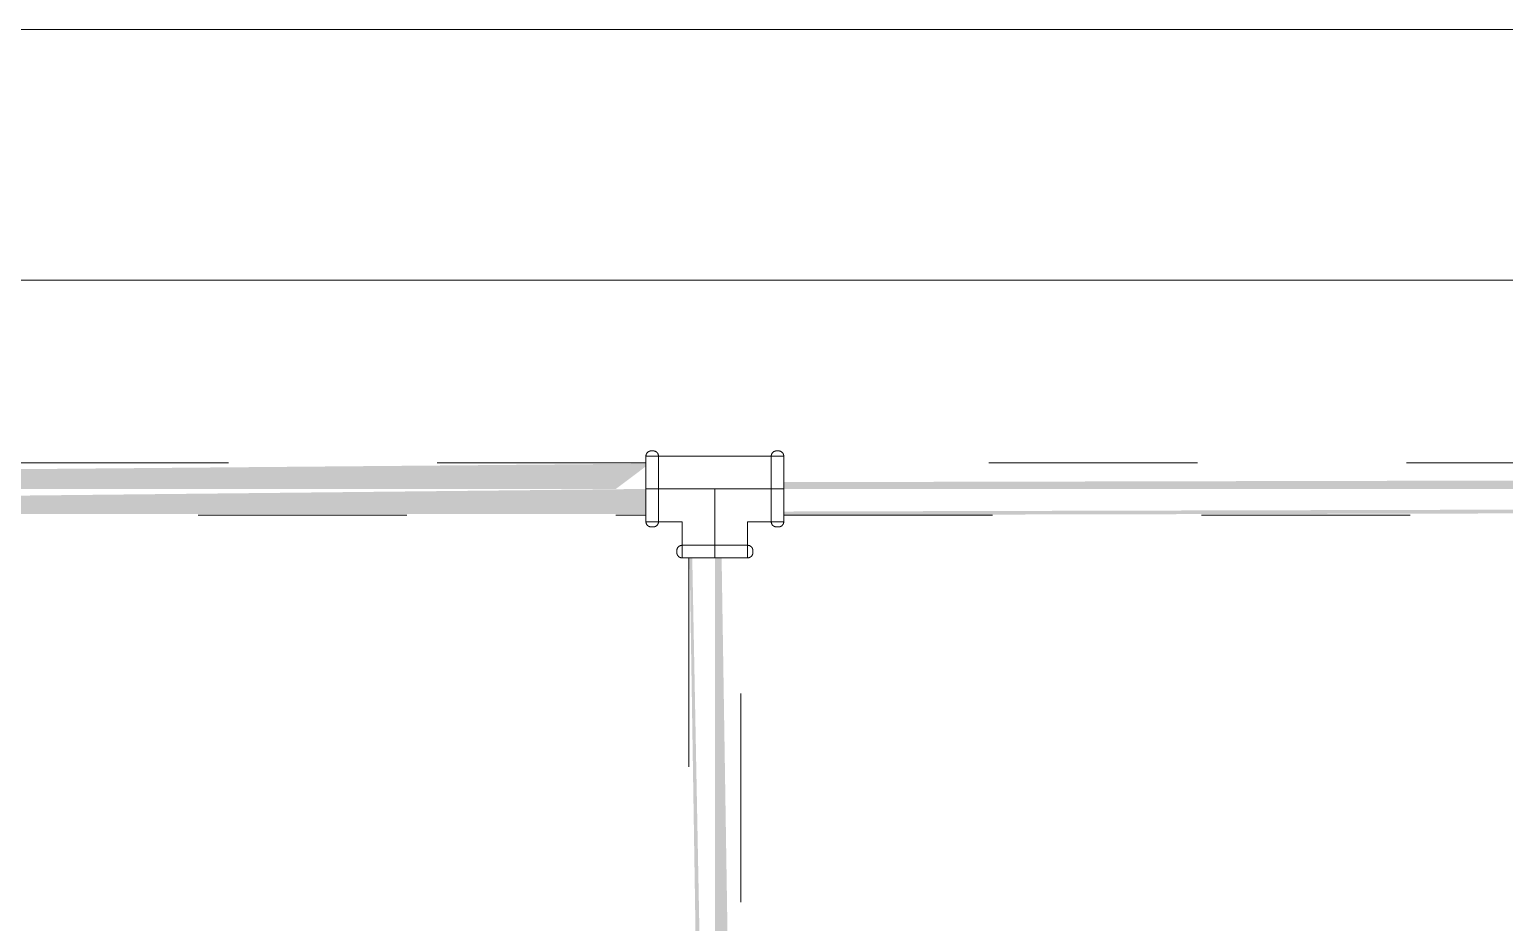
# Model space of a CAD drawing. Header units: metres. Extents: x 147 to 427, y -16 to 162.
# Drawn here: x 305.373 to 306.08, y 103.657 to 104.084 of the extents above; entities that cross this region are included whole.
import ezdxf

# ---------------------------------------------------------------- set-up
doc = ezdxf.new("R2010")
doc.units = ezdxf.units.M
doc.linetypes.add('Aligning Line', pattern=[0.012, 0.006, -0.006])
doc.linetypes.add('IMPORT-Dashed _3_', pattern=[0.75, 0.5, -0.25])
doc.layers.add('1053_ARQ_BASE_MATADOURO_dwg', color=7, linetype='Continuous', lineweight=5, true_color=0x767676)
for name, color, linetype, lineweight in [('A-PROJEÇÃO', 7, 'IMPORT-Dashed _3_', 15), ('A-VISTA03', 7, 'Continuous', 9), ('P-PIPE', 7, 'Continuous', 5), ('P-PIPE-CNTR', 7, 'Continuous', 5)]:
    doc.layers.add(name, color=color, linetype=linetype, lineweight=lineweight)

# ---------------------------------------------------------------- blocks, each defined once
blk = doc.blocks.new('1053_ARQ_BASE_MATADOURO_dwg_arq geral tgov-4039641-TÉRREO 1_20 - Dependente 1')
at = {"layer": 'A-PROJEÇÃO', "color": 253, "true_color": 0xaaaaaa, "flags": 128}
blk.add_lwpolyline([(12.19959, 15.27815), (-3.05039, 15.27815), (-3.05039, 20.77815), (12.19959, 20.77815)], close=True, dxfattribs=at)
at = {"layer": 'A-VISTA03', "color": 253, "true_color": 0xaaaaaa, "flags": 128}
blk.add_lwpolyline([(11.69961, 20.27815), (11.69961, 20.89815), (-3.05039, 20.89815), (-3.05039, 20.77815), (11.57961, 20.77815), (11.57961, 20.27815)], dxfattribs=at)
blk = doc.blocks.new('1053_ARQ_BASE_MATADOURO_dwg-3625622-TÉRREO 1_20 - Dependente 1')
blk.add_blockref('1053_ARQ_BASE_MATADOURO_dwg_arq geral tgov-4039641-TÉRREO 1_20 - Dependente 1', (130.20979, 83.18603))

msp = doc.modelspace()

# ---------------------------------------------------------------- hatches: boundary and pattern name
at = {"layer": 'P-PIPE', "true_color": 0xc0c0c0}
for points in [[(305.65396, 103.86418), (305.66836, 103.87501), (305.66836, 103.87626), (304.65386, 103.86742), (304.65386, 103.86418), (305.57636, 103.86418)], [(308.13178, 103.86418), (309.93256, 103.87501), (309.93256, 103.87668), (305.73436, 103.86742), (305.73436, 103.86418), (308.11816, 103.86418)], [(305.66836, 103.85211), (305.66836, 103.86418), (304.65386, 103.85336), (304.65386, 103.85211), (305.65396, 103.85211)], [(305.73436, 103.85168), (309.93256, 103.86095), (309.93256, 103.86418), (305.73436, 103.85336), (305.73436, 103.85211)], [(305.70136, 103.26628), (305.69054, 103.83118), (305.68929, 103.83118), (305.69813, 103.26628)], [(305.7046, 103.26628), (305.71344, 103.26628), (305.7046, 103.83118), (305.70136, 103.83118), (305.70136, 103.26628)]]:
    msp.add_hatch(color=9, dxfattribs=at).paths.add_polyline_path(points)

# ---------------------------------------------------------------- linework, layer by layer
at = {"layer": 'P-PIPE'}
for p, q in [((305.73436, 103.87988), (305.66836, 103.87988)), ((305.66836, 103.87988), (305.66836, 103.84848)), ((305.66836, 103.87988), (305.66836, 103.87529)), ((305.66836, 103.87988), (305.66836, 103.87529)), ((305.66836, 103.87988), (305.66836, 103.84848)), ((305.67186, 103.88238), (305.67086, 103.88238)), ((305.67436, 103.87988), (305.67436, 103.84848)), ((305.67436, 103.87988), (305.67436, 103.84848)), ((305.72836, 103.84848), (305.72836, 103.87988)), ((305.72836, 103.84848), (305.72836, 103.87988)), ((305.73186, 103.88238), (305.73086, 103.88238)), ((305.73436, 103.87778), (305.73436, 103.87988)), ((305.73436, 103.84848), (305.73436, 103.87988)), ((305.73436, 103.87529), (305.73436, 103.87988)), ((305.73436, 103.84848), (305.73436, 103.87988)), ((305.66836, 103.85308), (305.66836, 103.84848)), ((305.66836, 103.85308), (305.66836, 103.84848)), ((305.73436, 103.84848), (305.73436, 103.85308)), ((305.73436, 103.84848), (305.73436, 103.85059)), ((305.66836, 103.84848), (305.68566, 103.84848)), ((305.67086, 103.84598), (305.67186, 103.84598)), ((305.68566, 103.84848), (305.68566, 103.83118)), ((305.71706, 103.84848), (305.73436, 103.84848)), ((305.71706, 103.83118), (305.71706, 103.84848)), ((305.73086, 103.84598), (305.73186, 103.84598)), ((305.68566, 103.83718), (305.71706, 103.83718)), ((305.68566, 103.83718), (305.71706, 103.83718)), ((305.68316, 103.83468), (305.68316, 103.83368)), ((305.68566, 103.83118), (305.69026, 103.83118)), ((305.68566, 103.83118), (305.71706, 103.83118)), ((305.69026, 103.83118), (305.68566, 103.83118)), ((305.71706, 103.83118), (305.68566, 103.83118)), ((305.71246, 103.83118), (305.71706, 103.83118)), ((305.71706, 103.83118), (305.71246, 103.83118)), ((305.71956, 103.83368), (305.71956, 103.83468))]:
    msp.add_line(p, q, dxfattribs=at)
at = {"layer": 'P-PIPE', "linetype": 'Aligning Line', "lineweight": 15}
for p, q in [((305.66836, 103.87668), (304.65386, 103.87668)), ((305.66836, 103.87626), (305.66836, 103.87668)), ((305.66836, 103.85168), (305.66836, 103.87668)), ((309.93256, 103.87668), (305.73436, 103.87668)), ((305.73436, 103.87668), (305.73436, 103.85168)), ((304.65386, 103.85168), (305.66836, 103.85168)), ((305.66836, 103.85168), (305.66836, 103.85211)), ((305.73436, 103.85168), (309.93256, 103.85168)), ((305.68886, 103.83118), (305.68886, 103.26628)), ((305.71386, 103.26628), (305.71386, 103.83118))]:
    msp.add_line(p, q, dxfattribs=at)
at = {"layer": 'P-PIPE', "flags": 128}
for points in [[(305.66836, 103.87988), (305.66836, 103.87998), (305.66837, 103.88008), (305.66838, 103.88018), (305.66839, 103.88028), (305.66841, 103.88038), (305.66843, 103.88048), (305.66846, 103.88058), (305.66849, 103.88067), (305.66852, 103.88077), (305.66856, 103.88086), (305.6686, 103.88095), (305.66865, 103.88104), (305.66869, 103.88113), (305.66874, 103.88121), (305.6688, 103.8813), (305.66886, 103.88138), (305.66892, 103.88146), (305.66898, 103.88153), (305.66905, 103.88161), (305.66912, 103.88168), (305.66919, 103.88175), (305.66927, 103.88181), (305.66935, 103.88187), (305.66943, 103.88193), (305.66951, 103.88199), (305.6696, 103.88204), (305.66968, 103.88209), (305.66977, 103.88213), (305.66986, 103.88218), (305.66996, 103.88221), (305.67005, 103.88225), (305.67015, 103.88228), (305.67024, 103.88231), (305.67034, 103.88233), (305.67044, 103.88235), (305.67054, 103.88236), (305.67064, 103.88237), (305.67074, 103.88238), (305.67084, 103.88238), (305.67086, 103.88238)], [(305.66836, 103.87618), (305.66836, 103.87657), (305.66836, 103.87695), (305.66836, 103.8773), (305.66836, 103.87764), (305.66836, 103.87795), (305.66836, 103.87824), (305.66836, 103.87851), (305.66836, 103.87876), (305.66836, 103.87898), (305.66836, 103.87918), (305.66836, 103.87935), (305.66836, 103.8795), (305.66836, 103.87963), (305.66836, 103.87973), (305.66836, 103.8798), (305.66836, 103.87985), (305.66836, 103.87988)], [(305.66836, 103.87987), (305.66836, 103.87983), (305.66836, 103.87977), (305.66836, 103.87968), (305.66836, 103.87957), (305.66836, 103.87943), (305.66836, 103.87927), (305.66836, 103.87909), (305.66836, 103.87888), (305.66836, 103.87865), (305.66836, 103.87839), (305.66836, 103.87811), (305.66836, 103.87781), (305.66836, 103.87749), (305.66836, 103.87714), (305.66836, 103.87678), (305.66836, 103.87639), (305.66836, 103.87599), (305.66836, 103.87556), (305.66836, 103.87512), (305.66836, 103.87466), (305.66836, 103.87419), (305.66836, 103.8737), (305.66836, 103.87319), (305.66836, 103.87267), (305.66836, 103.87213), (305.66836, 103.87158), (305.66836, 103.87102), (305.66836, 103.87045), (305.66836, 103.86987), (305.66836, 103.86928), (305.66836, 103.86869), (305.66836, 103.86808), (305.66836, 103.86747), (305.66836, 103.86685), (305.66836, 103.86623), (305.66836, 103.86561), (305.66836, 103.86498), (305.66836, 103.86435), (305.66836, 103.86373), (305.66836, 103.8631), (305.66836, 103.86247), (305.66836, 103.86185), (305.66836, 103.86123), (305.66836, 103.86062), (305.66836, 103.86001), (305.66836, 103.85941), (305.66836, 103.85881), (305.66836, 103.85823), (305.66836, 103.85765), (305.66836, 103.85709), (305.66836, 103.85653), (305.66836, 103.85599), (305.66836, 103.85546), (305.66836, 103.85494), (305.66836, 103.85444), (305.66836, 103.85396), (305.66836, 103.85349), (305.66836, 103.85304), (305.66836, 103.85261), (305.66836, 103.85219), (305.66836, 103.8518), (305.66836, 103.85142), (305.66836, 103.85107), (305.66836, 103.85073), (305.66836, 103.85042), (305.66836, 103.85013), (305.66836, 103.84986), (305.66836, 103.84961), (305.66836, 103.84939), (305.66836, 103.84919), (305.66836, 103.84902), (305.66836, 103.84887), (305.66836, 103.84874), (305.66836, 103.84864), (305.66836, 103.84857), (305.66836, 103.84851), (305.66836, 103.84849)], [(305.67186, 103.88238), (305.67196, 103.88238), (305.67206, 103.88238), (305.67216, 103.88237), (305.67226, 103.88235), (305.67236, 103.88233), (305.67246, 103.88231), (305.67255, 103.88229), (305.67265, 103.88226), (305.67274, 103.88222), (305.67284, 103.88219), (305.67293, 103.88215), (305.67302, 103.8821), (305.6731, 103.88205), (305.67319, 103.882), (305.67327, 103.88195), (305.67336, 103.88189), (305.67343, 103.88183), (305.67351, 103.88176), (305.67359, 103.8817), (305.67366, 103.88163), (305.67372, 103.88155), (305.67379, 103.88148), (305.67385, 103.8814), (305.67391, 103.88132), (305.67397, 103.88124), (305.67402, 103.88115), (305.67407, 103.88106), (305.67411, 103.88097), (305.67415, 103.88088), (305.67419, 103.88079), (305.67423, 103.8807), (305.67426, 103.8806), (305.67428, 103.8805), (305.67431, 103.88041), (305.67433, 103.88031), (305.67434, 103.88021), (305.67435, 103.88011), (305.67436, 103.88001), (305.67436, 103.87991), (305.67436, 103.87988)], [(305.67436, 103.8485), (305.67436, 103.84853), (305.67436, 103.8486), (305.67436, 103.84868), (305.67436, 103.8488), (305.67436, 103.84893), (305.67436, 103.8491), (305.67436, 103.84928), (305.67436, 103.84949), (305.67436, 103.84972), (305.67436, 103.84998), (305.67436, 103.85026), (305.67436, 103.85056), (305.67436, 103.85088), (305.67436, 103.85123), (305.67436, 103.85159), (305.67436, 103.85198), (305.67436, 103.85238), (305.67436, 103.8528), (305.67436, 103.85325), (305.67436, 103.85371), (305.67436, 103.85418), (305.67436, 103.85467), (305.67436, 103.85518), (305.67436, 103.8557), (305.67436, 103.85624), (305.67436, 103.85678), (305.67436, 103.85734), (305.67436, 103.85791), (305.67436, 103.8585), (305.67436, 103.85909), (305.67436, 103.85968), (305.67436, 103.86029), (305.67436, 103.8609), (305.67436, 103.86152), (305.67436, 103.86214), (305.67436, 103.86276), (305.67436, 103.86339), (305.67436, 103.86401), (305.67436, 103.86464), (305.67436, 103.86527), (305.67436, 103.8659), (305.67436, 103.86652), (305.67436, 103.86714), (305.67436, 103.86775), (305.67436, 103.86836), (305.67436, 103.86896), (305.67436, 103.86956), (305.67436, 103.87014), (305.67436, 103.87072), (305.67436, 103.87128), (305.67436, 103.87184), (305.67436, 103.87238), (305.67436, 103.87291), (305.67436, 103.87342), (305.67436, 103.87392), (305.67436, 103.87441), (305.67436, 103.87488), (305.67436, 103.87533), (305.67436, 103.87576), (305.67436, 103.87618), (305.67436, 103.87657), (305.67436, 103.87695), (305.67436, 103.8773), (305.67436, 103.87764), (305.67436, 103.87795), (305.67436, 103.87824), (305.67436, 103.87851), (305.67436, 103.87876), (305.67436, 103.87898), (305.67436, 103.87918), (305.67436, 103.87935), (305.67436, 103.8795), (305.67436, 103.87963), (305.67436, 103.87973), (305.67436, 103.8798), (305.67436, 103.87985), (305.67436, 103.87988)], [(305.67436, 103.87987), (305.67436, 103.87983), (305.67436, 103.87977), (305.67436, 103.87968), (305.67436, 103.87957), (305.67436, 103.87943), (305.67436, 103.87927), (305.67436, 103.87909), (305.67436, 103.87888), (305.67436, 103.87865), (305.67436, 103.87839), (305.67436, 103.87811), (305.67436, 103.87781), (305.67436, 103.87749), (305.67436, 103.87714), (305.67436, 103.87678), (305.67436, 103.87639), (305.67436, 103.87599), (305.67436, 103.87556), (305.67436, 103.87512), (305.67436, 103.87466), (305.67436, 103.87419), (305.67436, 103.8737), (305.67436, 103.87319), (305.67436, 103.87267), (305.67436, 103.87213), (305.67436, 103.87158), (305.67436, 103.87102), (305.67436, 103.87045), (305.67436, 103.86987), (305.67436, 103.86928), (305.67436, 103.86869), (305.67436, 103.86808), (305.67436, 103.86747), (305.67436, 103.86685), (305.67436, 103.86623), (305.67436, 103.86561), (305.67436, 103.86498), (305.67436, 103.86435), (305.67436, 103.86373), (305.67436, 103.8631), (305.67436, 103.86247), (305.67436, 103.86185), (305.67436, 103.86123), (305.67436, 103.86062), (305.67436, 103.86001), (305.67436, 103.85941), (305.67436, 103.85881), (305.67436, 103.85823), (305.67436, 103.85765), (305.67436, 103.85709), (305.67436, 103.85653), (305.67436, 103.85599), (305.67436, 103.85546), (305.67436, 103.85494), (305.67436, 103.85444), (305.67436, 103.85396), (305.67436, 103.85349), (305.67436, 103.85304), (305.67436, 103.85261), (305.67436, 103.85219), (305.67436, 103.8518), (305.67436, 103.85142), (305.67436, 103.85107), (305.67436, 103.85073), (305.67436, 103.85042), (305.67436, 103.85013), (305.67436, 103.84986), (305.67436, 103.84961), (305.67436, 103.84939), (305.67436, 103.84919), (305.67436, 103.84902), (305.67436, 103.84887), (305.67436, 103.84874), (305.67436, 103.84864), (305.67436, 103.84857), (305.67436, 103.84851), (305.67436, 103.84849)], [(305.72836, 103.87988), (305.72836, 103.87998), (305.72837, 103.88008), (305.72838, 103.88018), (305.72839, 103.88028), (305.72841, 103.88038), (305.72843, 103.88048), (305.72846, 103.88058), (305.72849, 103.88067), (305.72852, 103.88077), (305.72856, 103.88086), (305.7286, 103.88095), (305.72865, 103.88104), (305.72869, 103.88113), (305.72874, 103.88121), (305.7288, 103.8813), (305.72886, 103.88138), (305.72892, 103.88146), (305.72898, 103.88153), (305.72905, 103.88161), (305.72912, 103.88168), (305.72919, 103.88175), (305.72927, 103.88181), (305.72935, 103.88187), (305.72943, 103.88193), (305.72951, 103.88199), (305.7296, 103.88204), (305.72968, 103.88209), (305.72977, 103.88213), (305.72986, 103.88218), (305.72996, 103.88221), (305.73005, 103.88225), (305.73015, 103.88228), (305.73024, 103.88231), (305.73034, 103.88233), (305.73044, 103.88235), (305.73054, 103.88236), (305.73064, 103.88237), (305.73074, 103.88238), (305.73084, 103.88238), (305.73086, 103.88238)], [(305.72836, 103.8485), (305.72836, 103.84853), (305.72836, 103.8486), (305.72836, 103.84868), (305.72836, 103.8488), (305.72836, 103.84893), (305.72836, 103.8491), (305.72836, 103.84928), (305.72836, 103.84949), (305.72836, 103.84972), (305.72836, 103.84998), (305.72836, 103.85026), (305.72836, 103.85056), (305.72836, 103.85088), (305.72836, 103.85123), (305.72836, 103.85159), (305.72836, 103.85198), (305.72836, 103.85238), (305.72836, 103.8528), (305.72836, 103.85325), (305.72836, 103.85371), (305.72836, 103.85418), (305.72836, 103.85467), (305.72836, 103.85518), (305.72836, 103.8557), (305.72836, 103.85624), (305.72836, 103.85678), (305.72836, 103.85734), (305.72836, 103.85791), (305.72836, 103.8585), (305.72836, 103.85909), (305.72836, 103.85968), (305.72836, 103.86029), (305.72836, 103.8609), (305.72836, 103.86152), (305.72836, 103.86214), (305.72836, 103.86276), (305.72836, 103.86339), (305.72836, 103.86401), (305.72836, 103.86464), (305.72836, 103.86527), (305.72836, 103.8659), (305.72836, 103.86652), (305.72836, 103.86714), (305.72836, 103.86775), (305.72836, 103.86836), (305.72836, 103.86896), (305.72836, 103.86956), (305.72836, 103.87014), (305.72836, 103.87072), (305.72836, 103.87128), (305.72836, 103.87184), (305.72836, 103.87238), (305.72836, 103.87291), (305.72836, 103.87342), (305.72836, 103.87392), (305.72836, 103.87441), (305.72836, 103.87488), (305.72836, 103.87533), (305.72836, 103.87576), (305.72836, 103.87618), (305.72836, 103.87657), (305.72836, 103.87695), (305.72836, 103.8773), (305.72836, 103.87764), (305.72836, 103.87795), (305.72836, 103.87824), (305.72836, 103.87851), (305.72836, 103.87876), (305.72836, 103.87898), (305.72836, 103.87918), (305.72836, 103.87935), (305.72836, 103.8795), (305.72836, 103.87963), (305.72836, 103.87973), (305.72836, 103.8798), (305.72836, 103.87985), (305.72836, 103.87988)], [(305.72836, 103.87987), (305.72836, 103.87983), (305.72836, 103.87977), (305.72836, 103.87968), (305.72836, 103.87957), (305.72836, 103.87943), (305.72836, 103.87927), (305.72836, 103.87909), (305.72836, 103.87888), (305.72836, 103.87865), (305.72836, 103.87839), (305.72836, 103.87811), (305.72836, 103.87781), (305.72836, 103.87749), (305.72836, 103.87714), (305.72836, 103.87678), (305.72836, 103.87639), (305.72836, 103.87599), (305.72836, 103.87556), (305.72836, 103.87512), (305.72836, 103.87466), (305.72836, 103.87419), (305.72836, 103.8737), (305.72836, 103.87319), (305.72836, 103.87267), (305.72836, 103.87213), (305.72836, 103.87158), (305.72836, 103.87102), (305.72836, 103.87045), (305.72836, 103.86987), (305.72836, 103.86928), (305.72836, 103.86869), (305.72836, 103.86808), (305.72836, 103.86747), (305.72836, 103.86685), (305.72836, 103.86623), (305.72836, 103.86561), (305.72836, 103.86498), (305.72836, 103.86435), (305.72836, 103.86373), (305.72836, 103.8631), (305.72836, 103.86247), (305.72836, 103.86185), (305.72836, 103.86123), (305.72836, 103.86062), (305.72836, 103.86001), (305.72836, 103.85941), (305.72836, 103.85881), (305.72836, 103.85823), (305.72836, 103.85765), (305.72836, 103.85709), (305.72836, 103.85653), (305.72836, 103.85599), (305.72836, 103.85546), (305.72836, 103.85494), (305.72836, 103.85444), (305.72836, 103.85396), (305.72836, 103.85349), (305.72836, 103.85304), (305.72836, 103.85261), (305.72836, 103.85219), (305.72836, 103.8518), (305.72836, 103.85142), (305.72836, 103.85107), (305.72836, 103.85073), (305.72836, 103.85042), (305.72836, 103.85013), (305.72836, 103.84986), (305.72836, 103.84961), (305.72836, 103.84939), (305.72836, 103.84919), (305.72836, 103.84902), (305.72836, 103.84887), (305.72836, 103.84874), (305.72836, 103.84864), (305.72836, 103.84857), (305.72836, 103.84851), (305.72836, 103.84849)], [(305.73186, 103.88238), (305.73196, 103.88238), (305.73206, 103.88238), (305.73216, 103.88237), (305.73226, 103.88235), (305.73236, 103.88233), (305.73246, 103.88231), (305.73255, 103.88229), (305.73265, 103.88226), (305.73274, 103.88222), (305.73284, 103.88219), (305.73293, 103.88215), (305.73302, 103.8821), (305.7331, 103.88205), (305.73319, 103.882), (305.73327, 103.88195), (305.73336, 103.88189), (305.73343, 103.88183), (305.73351, 103.88176), (305.73359, 103.8817), (305.73366, 103.88163), (305.73372, 103.88155), (305.73379, 103.88148), (305.73385, 103.8814), (305.73391, 103.88132), (305.73397, 103.88124), (305.73402, 103.88115), (305.73407, 103.88106), (305.73411, 103.88097), (305.73415, 103.88088), (305.73419, 103.88079), (305.73423, 103.8807), (305.73426, 103.8806), (305.73428, 103.8805), (305.73431, 103.88041), (305.73433, 103.88031), (305.73434, 103.88021), (305.73435, 103.88011), (305.73436, 103.88001), (305.73436, 103.87991), (305.73436, 103.87988)], [(305.73436, 103.8485), (305.73436, 103.84853), (305.73436, 103.8486), (305.73436, 103.84868), (305.73436, 103.8488), (305.73436, 103.84893), (305.73436, 103.8491), (305.73436, 103.84928), (305.73436, 103.84949), (305.73436, 103.84972), (305.73436, 103.84998), (305.73436, 103.85026), (305.73436, 103.85056), (305.73436, 103.85088), (305.73436, 103.85123), (305.73436, 103.85159), (305.73436, 103.85198), (305.73436, 103.85238), (305.73436, 103.8528), (305.73436, 103.85325), (305.73436, 103.85371), (305.73436, 103.85418), (305.73436, 103.85467), (305.73436, 103.85518), (305.73436, 103.8557), (305.73436, 103.85624), (305.73436, 103.85678), (305.73436, 103.85734), (305.73436, 103.85791), (305.73436, 103.8585), (305.73436, 103.85909), (305.73436, 103.85968), (305.73436, 103.86029), (305.73436, 103.8609), (305.73436, 103.86152), (305.73436, 103.86214), (305.73436, 103.86276), (305.73436, 103.86339), (305.73436, 103.86401), (305.73436, 103.86464), (305.73436, 103.86527), (305.73436, 103.8659), (305.73436, 103.86652), (305.73436, 103.86714), (305.73436, 103.86775), (305.73436, 103.86836), (305.73436, 103.86896), (305.73436, 103.86956), (305.73436, 103.87014), (305.73436, 103.87072), (305.73436, 103.87128), (305.73436, 103.87184), (305.73436, 103.87238), (305.73436, 103.87291), (305.73436, 103.87342), (305.73436, 103.87392), (305.73436, 103.87441), (305.73436, 103.87488), (305.73436, 103.87533), (305.73436, 103.87576), (305.73436, 103.87618), (305.73436, 103.87657), (305.73436, 103.87695), (305.73436, 103.8773), (305.73436, 103.87764), (305.73436, 103.87795), (305.73436, 103.87824), (305.73436, 103.87851), (305.73436, 103.87876), (305.73436, 103.87898), (305.73436, 103.87918), (305.73436, 103.87935), (305.73436, 103.8795), (305.73436, 103.87963), (305.73436, 103.87973), (305.73436, 103.8798), (305.73436, 103.87985), (305.73436, 103.87988)], [(305.73436, 103.87987), (305.73436, 103.87983), (305.73436, 103.87977), (305.73436, 103.87968), (305.73436, 103.87957), (305.73436, 103.87943), (305.73436, 103.87927), (305.73436, 103.87909), (305.73436, 103.87888), (305.73436, 103.87865), (305.73436, 103.87839), (305.73436, 103.87811), (305.73436, 103.87781), (305.73436, 103.87749), (305.73436, 103.87714), (305.73436, 103.87678), (305.73436, 103.87639)], [(305.66836, 103.8485), (305.66836, 103.84853), (305.66836, 103.8486), (305.66836, 103.84868), (305.66836, 103.8488), (305.66836, 103.84893), (305.66836, 103.8491), (305.66836, 103.84928), (305.66836, 103.84949), (305.66836, 103.84972), (305.66836, 103.84998), (305.66836, 103.85026), (305.66836, 103.85056), (305.66836, 103.85088), (305.66836, 103.85123), (305.66836, 103.85159), (305.66836, 103.85198)], [(305.73436, 103.85219), (305.73436, 103.8518), (305.73436, 103.85142), (305.73436, 103.85107), (305.73436, 103.85073), (305.73436, 103.85042), (305.73436, 103.85013), (305.73436, 103.84986), (305.73436, 103.84961), (305.73436, 103.84939), (305.73436, 103.84919), (305.73436, 103.84902), (305.73436, 103.84887), (305.73436, 103.84874), (305.73436, 103.84864), (305.73436, 103.84857), (305.73436, 103.84851), (305.73436, 103.84849)], [(305.67086, 103.84598), (305.67076, 103.84599), (305.67066, 103.84599), (305.67056, 103.846), (305.67046, 103.84602), (305.67037, 103.84603), (305.67027, 103.84606), (305.67017, 103.84608), (305.67008, 103.84611), (305.66998, 103.84614), (305.66989, 103.84618), (305.6698, 103.84622), (305.66971, 103.84627), (305.66962, 103.84631), (305.66953, 103.84637), (305.66945, 103.84642), (305.66937, 103.84648), (305.66929, 103.84654), (305.66921, 103.8466), (305.66914, 103.84667), (305.66907, 103.84674), (305.669, 103.84682), (305.66894, 103.84689), (305.66887, 103.84697), (305.66881, 103.84705), (305.66876, 103.84713), (305.66871, 103.84722), (305.66866, 103.84731), (305.66861, 103.8474), (305.66857, 103.84749), (305.66853, 103.84758), (305.6685, 103.84767), (305.66847, 103.84777), (305.66844, 103.84786), (305.66842, 103.84796), (305.6684, 103.84806), (305.66838, 103.84816), (305.66837, 103.84826), (305.66837, 103.84836), (305.66836, 103.84846), (305.66836, 103.84848)], [(305.67436, 103.84848), (305.67436, 103.84838), (305.67435, 103.84828), (305.67434, 103.84819), (305.67433, 103.84809), (305.67431, 103.84799), (305.67429, 103.84789), (305.67427, 103.84779), (305.67424, 103.8477), (305.6742, 103.8476), (305.67417, 103.84751), (305.67412, 103.84742), (305.67408, 103.84733), (305.67403, 103.84724), (305.67398, 103.84716), (305.67393, 103.84707), (305.67387, 103.84699), (305.67381, 103.84691), (305.67374, 103.84684), (305.67367, 103.84676), (305.6736, 103.84669), (305.67353, 103.84662), (305.67346, 103.84656), (305.67338, 103.8465), (305.6733, 103.84644), (305.67321, 103.84638), (305.67313, 103.84633), (305.67304, 103.84628), (305.67295, 103.84623), (305.67286, 103.84619), (305.67277, 103.84615), (305.67267, 103.84612), (305.67258, 103.84609), (305.67248, 103.84606), (305.67239, 103.84604), (305.67229, 103.84602), (305.67219, 103.84601), (305.67209, 103.84599), (305.67199, 103.84599), (305.67189, 103.84598), (305.67186, 103.84598)], [(305.73086, 103.84598), (305.73076, 103.84599), (305.73066, 103.84599), (305.73056, 103.846), (305.73046, 103.84602), (305.73037, 103.84603), (305.73027, 103.84606), (305.73017, 103.84608), (305.73008, 103.84611), (305.72998, 103.84614), (305.72989, 103.84618), (305.7298, 103.84622), (305.72971, 103.84627), (305.72962, 103.84631), (305.72953, 103.84637), (305.72945, 103.84642), (305.72937, 103.84648), (305.72929, 103.84654), (305.72921, 103.8466), (305.72914, 103.84667), (305.72907, 103.84674), (305.729, 103.84682), (305.72894, 103.84689), (305.72887, 103.84697), (305.72881, 103.84705), (305.72876, 103.84713), (305.72871, 103.84722), (305.72866, 103.84731), (305.72861, 103.8474), (305.72857, 103.84749), (305.72853, 103.84758), (305.7285, 103.84767), (305.72847, 103.84777), (305.72844, 103.84786), (305.72842, 103.84796), (305.7284, 103.84806), (305.72838, 103.84816), (305.72837, 103.84826), (305.72837, 103.84836), (305.72836, 103.84846), (305.72836, 103.84848)], [(305.73436, 103.84848), (305.73436, 103.84838), (305.73435, 103.84828), (305.73434, 103.84819), (305.73433, 103.84809), (305.73431, 103.84799), (305.73429, 103.84789), (305.73427, 103.84779), (305.73424, 103.8477), (305.7342, 103.8476), (305.73417, 103.84751), (305.73412, 103.84742), (305.73408, 103.84733), (305.73403, 103.84724), (305.73398, 103.84716), (305.73393, 103.84707), (305.73387, 103.84699), (305.73381, 103.84691), (305.73374, 103.84684), (305.73367, 103.84676), (305.7336, 103.84669), (305.73353, 103.84662), (305.73346, 103.84656), (305.73338, 103.8465), (305.7333, 103.84644), (305.73321, 103.84638), (305.73313, 103.84633), (305.73304, 103.84628), (305.73295, 103.84623), (305.73286, 103.84619), (305.73277, 103.84615), (305.73267, 103.84612), (305.73258, 103.84609), (305.73248, 103.84606), (305.73239, 103.84604), (305.73229, 103.84602), (305.73219, 103.84601), (305.73209, 103.84599), (305.73199, 103.84599), (305.73189, 103.84598), (305.73186, 103.84598)], [(305.68316, 103.83468), (305.68316, 103.83478), (305.68317, 103.83488), (305.68318, 103.83498), (305.68319, 103.83508), (305.68321, 103.83518), (305.68323, 103.83528), (305.68326, 103.83538), (305.68329, 103.83547), (305.68332, 103.83557), (305.68336, 103.83566), (305.6834, 103.83575), (305.68345, 103.83584), (305.68349, 103.83593), (305.68354, 103.83601), (305.6836, 103.8361), (305.68366, 103.83618), (305.68372, 103.83626), (305.68378, 103.83633), (305.68385, 103.83641), (305.68392, 103.83648), (305.68399, 103.83655), (305.68407, 103.83661), (305.68415, 103.83667), (305.68423, 103.83673), (305.68431, 103.83679), (305.6844, 103.83684), (305.68448, 103.83689), (305.68457, 103.83693), (305.68466, 103.83698), (305.68476, 103.83701), (305.68485, 103.83705), (305.68495, 103.83708), (305.68504, 103.83711), (305.68514, 103.83713), (305.68524, 103.83715), (305.68534, 103.83716), (305.68544, 103.83717), (305.68554, 103.83718), (305.68564, 103.83718), (305.68566, 103.83718)], [(305.71705, 103.83718), (305.71701, 103.83718), (305.71695, 103.83718), (305.71686, 103.83718), (305.71675, 103.83718), (305.71661, 103.83718), (305.71645, 103.83718), (305.71627, 103.83718), (305.71606, 103.83718), (305.71582, 103.83718), (305.71557, 103.83718), (305.71529, 103.83718), (305.71499, 103.83718), (305.71466, 103.83718), (305.71432, 103.83718), (305.71396, 103.83718), (305.71357, 103.83718), (305.71317, 103.83718), (305.71274, 103.83718), (305.7123, 103.83718), (305.71184, 103.83718), (305.71137, 103.83718), (305.71087, 103.83718), (305.71037, 103.83718), (305.70985, 103.83718), (305.70931, 103.83718), (305.70876, 103.83718), (305.7082, 103.83718), (305.70763, 103.83718), (305.70705, 103.83718), (305.70646, 103.83718), (305.70586, 103.83718), (305.70526, 103.83718), (305.70465, 103.83718), (305.70403, 103.83718), (305.70341, 103.83718), (305.70279, 103.83718), (305.70216, 103.83718), (305.70153, 103.83718), (305.7009, 103.83718), (305.70028, 103.83718), (305.69965, 103.83718), (305.69903, 103.83718), (305.69841, 103.83718), (305.6978, 103.83718), (305.69719, 103.83718), (305.69659, 103.83718), (305.69599, 103.83718), (305.69541, 103.83718), (305.69483, 103.83718), (305.69426, 103.83718), (305.69371, 103.83718), (305.69317, 103.83718), (305.69264, 103.83718), (305.69212, 103.83718), (305.69162, 103.83718), (305.69114, 103.83718), (305.69067, 103.83718), (305.69022, 103.83718), (305.68979, 103.83718), (305.68937, 103.83718), (305.68898, 103.83718), (305.6886, 103.83718), (305.68824, 103.83718), (305.68791, 103.83718), (305.6876, 103.83718), (305.68731, 103.83718), (305.68704, 103.83718), (305.68679, 103.83718), (305.68657, 103.83718), (305.68637, 103.83718), (305.6862, 103.83718), (305.68605, 103.83718), (305.68592, 103.83718), (305.68582, 103.83718), (305.68574, 103.83718), (305.68569, 103.83718), (305.68567, 103.83718)], [(305.68568, 103.83718), (305.68571, 103.83718), (305.68578, 103.83718), (305.68586, 103.83718), (305.68598, 103.83718), (305.68611, 103.83718), (305.68627, 103.83718), (305.68646, 103.83718), (305.68667, 103.83718), (305.6869, 103.83718), (305.68716, 103.83718), (305.68744, 103.83718), (305.68774, 103.83718), (305.68806, 103.83718), (305.6884, 103.83718), (305.68877, 103.83718), (305.68915, 103.83718), (305.68956, 103.83718), (305.68998, 103.83718), (305.69042, 103.83718), (305.69088, 103.83718), (305.69136, 103.83718), (305.69185, 103.83718), (305.69236, 103.83718), (305.69288, 103.83718), (305.69342, 103.83718), (305.69396, 103.83718), (305.69452, 103.83718), (305.69509, 103.83718), (305.69567, 103.83718), (305.69626, 103.83718), (305.69686, 103.83718), (305.69747, 103.83718), (305.69808, 103.83718), (305.69869, 103.83718), (305.69932, 103.83718), (305.69994, 103.83718), (305.70057, 103.83718), (305.70119, 103.83718), (305.70182, 103.83718), (305.70245, 103.83718), (305.70307, 103.83718), (305.7037, 103.83718), (305.70432, 103.83718), (305.70493, 103.83718), (305.70554, 103.83718), (305.70614, 103.83718), (305.70673, 103.83718), (305.70732, 103.83718), (305.7079, 103.83718), (305.70846, 103.83718), (305.70902, 103.83718), (305.70956, 103.83718), (305.71009, 103.83718), (305.7106, 103.83718), (305.7111, 103.83718), (305.71159, 103.83718), (305.71206, 103.83718), (305.71251, 103.83718), (305.71294, 103.83718), (305.71335, 103.83718), (305.71375, 103.83718), (305.71413, 103.83718), (305.71448, 103.83718), (305.71482, 103.83718), (305.71513, 103.83718), (305.71542, 103.83718), (305.71569, 103.83718), (305.71593, 103.83718), (305.71616, 103.83718), (305.71635, 103.83718), (305.71653, 103.83718), (305.71668, 103.83718), (305.7168, 103.83718), (305.71691, 103.83718), (305.71698, 103.83718), (305.71703, 103.83718), (305.71706, 103.83718)], [(305.71706, 103.83718), (305.71716, 103.83718), (305.71726, 103.83718), (305.71736, 103.83717), (305.71746, 103.83715), (305.71756, 103.83713), (305.71766, 103.83711), (305.71775, 103.83709), (305.71785, 103.83706), (305.71794, 103.83702), (305.71804, 103.83699), (305.71813, 103.83695), (305.71822, 103.8369), (305.7183, 103.83685), (305.71839, 103.8368), (305.71847, 103.83675), (305.71856, 103.83669), (305.71863, 103.83663), (305.71871, 103.83656), (305.71879, 103.8365), (305.71886, 103.83643), (305.71892, 103.83635), (305.71899, 103.83628), (305.71905, 103.8362), (305.71911, 103.83612), (305.71917, 103.83604), (305.71922, 103.83595), (305.71927, 103.83586), (305.71931, 103.83577), (305.71935, 103.83568), (305.71939, 103.83559), (305.71943, 103.8355), (305.71946, 103.8354), (305.71948, 103.8353), (305.71951, 103.83521), (305.71953, 103.83511), (305.71954, 103.83501), (305.71955, 103.83491), (305.71956, 103.83481), (305.71956, 103.83471), (305.71956, 103.83468)], [(305.68566, 103.83118), (305.68556, 103.83119), (305.68546, 103.83119), (305.68536, 103.8312), (305.68526, 103.83122), (305.68517, 103.83123), (305.68507, 103.83126), (305.68497, 103.83128), (305.68488, 103.83131), (305.68478, 103.83134), (305.68469, 103.83138), (305.6846, 103.83142), (305.68451, 103.83147), (305.68442, 103.83151), (305.68433, 103.83157), (305.68425, 103.83162), (305.68417, 103.83168), (305.68409, 103.83174), (305.68401, 103.8318), (305.68394, 103.83187), (305.68387, 103.83194), (305.6838, 103.83202), (305.68374, 103.83209), (305.68367, 103.83217), (305.68361, 103.83225), (305.68356, 103.83233), (305.68351, 103.83242), (305.68346, 103.83251), (305.68341, 103.8326), (305.68337, 103.83269), (305.68333, 103.83278), (305.6833, 103.83287), (305.68327, 103.83297), (305.68324, 103.83306), (305.68322, 103.83316), (305.6832, 103.83326), (305.68318, 103.83336), (305.68317, 103.83346), (305.68317, 103.83356), (305.68316, 103.83366), (305.68316, 103.83368)], [(305.68937, 103.83118), (305.68898, 103.83118), (305.6886, 103.83118), (305.68824, 103.83118), (305.68791, 103.83118), (305.6876, 103.83118), (305.68731, 103.83118), (305.68704, 103.83118), (305.68679, 103.83118), (305.68657, 103.83118), (305.68637, 103.83118), (305.6862, 103.83118), (305.68605, 103.83118), (305.68592, 103.83118), (305.68582, 103.83118), (305.68574, 103.83118), (305.68569, 103.83118), (305.68567, 103.83118)], [(305.68568, 103.83118), (305.68571, 103.83118), (305.68578, 103.83118), (305.68586, 103.83118), (305.68598, 103.83118), (305.68611, 103.83118), (305.68627, 103.83118), (305.68646, 103.83118), (305.68667, 103.83118), (305.6869, 103.83118), (305.68716, 103.83118), (305.68744, 103.83118), (305.68774, 103.83118), (305.68806, 103.83118), (305.6884, 103.83118), (305.68877, 103.83118), (305.68915, 103.83118), (305.68956, 103.83118), (305.68998, 103.83118), (305.69042, 103.83118), (305.69088, 103.83118), (305.69136, 103.83118), (305.69185, 103.83118), (305.69236, 103.83118), (305.69288, 103.83118), (305.69342, 103.83118), (305.69396, 103.83118), (305.69452, 103.83118), (305.69509, 103.83118), (305.69567, 103.83118), (305.69626, 103.83118), (305.69686, 103.83118), (305.69747, 103.83118), (305.69808, 103.83118), (305.69869, 103.83118), (305.69932, 103.83118), (305.69994, 103.83118), (305.70057, 103.83118), (305.70119, 103.83118), (305.70182, 103.83118), (305.70245, 103.83118), (305.70307, 103.83118), (305.7037, 103.83118), (305.70432, 103.83118), (305.70493, 103.83118), (305.70554, 103.83118), (305.70614, 103.83118), (305.70673, 103.83118), (305.70732, 103.83118), (305.7079, 103.83118), (305.70846, 103.83118), (305.70902, 103.83118), (305.70956, 103.83118), (305.71009, 103.83118), (305.7106, 103.83118), (305.7111, 103.83118), (305.71159, 103.83118), (305.71206, 103.83118), (305.71251, 103.83118), (305.71294, 103.83118), (305.71335, 103.83118), (305.71375, 103.83118), (305.71413, 103.83118), (305.71448, 103.83118), (305.71482, 103.83118), (305.71513, 103.83118), (305.71542, 103.83118), (305.71569, 103.83118), (305.71593, 103.83118), (305.71616, 103.83118), (305.71635, 103.83118), (305.71653, 103.83118), (305.71668, 103.83118), (305.7168, 103.83118), (305.71691, 103.83118), (305.71698, 103.83118), (305.71703, 103.83118), (305.71706, 103.83118)], [(305.71705, 103.83118), (305.71701, 103.83118), (305.71695, 103.83118), (305.71686, 103.83118), (305.71675, 103.83118), (305.71661, 103.83118), (305.71645, 103.83118), (305.71627, 103.83118), (305.71606, 103.83118), (305.71582, 103.83118), (305.71557, 103.83118), (305.71529, 103.83118), (305.71499, 103.83118), (305.71466, 103.83118), (305.71432, 103.83118), (305.71396, 103.83118), (305.71357, 103.83118)], [(305.71956, 103.83368), (305.71956, 103.83358), (305.71955, 103.83348), (305.71954, 103.83339), (305.71953, 103.83329), (305.71951, 103.83319), (305.71949, 103.83309), (305.71947, 103.83299), (305.71944, 103.8329), (305.7194, 103.8328), (305.71937, 103.83271), (305.71932, 103.83262), (305.71928, 103.83253), (305.71923, 103.83244), (305.71918, 103.83236), (305.71913, 103.83227), (305.71907, 103.83219), (305.71901, 103.83211), (305.71894, 103.83204), (305.71887, 103.83196), (305.7188, 103.83189), (305.71873, 103.83182), (305.71866, 103.83176), (305.71858, 103.8317), (305.7185, 103.83164), (305.71841, 103.83158), (305.71833, 103.83153), (305.71824, 103.83148), (305.71815, 103.83143), (305.71806, 103.83139), (305.71797, 103.83135), (305.71787, 103.83132), (305.71778, 103.83129), (305.71768, 103.83126), (305.71759, 103.83124), (305.71749, 103.83122), (305.71739, 103.83121), (305.71729, 103.83119), (305.71719, 103.83119), (305.71709, 103.83118), (305.71706, 103.83118)]]:
    msp.add_lwpolyline(points, dxfattribs=at)
at = {"layer": 'P-PIPE', "linetype": 'Aligning Line', "lineweight": 15}
for start_param, end_param in [(3.141593, 3.403392), (1.570796, 3.141593), (0, 1.570796), (6.021386, 6.283185)]:
    msp.add_ellipse((305.70136, 103.83118), major_axis=(0.0125, 0), ratio=0.000013, start_param=start_param, end_param=end_param, dxfattribs=at)
at = {"layer": 'P-PIPE-CNTR'}
for p, q in [((305.66836, 103.86418), (305.73436, 103.86418)), ((305.70136, 103.83118), (305.70136, 103.86418))]:
    msp.add_line(p, q, dxfattribs=at)

# ---------------------------------------------------------------- block references
at = {"layer": '1053_ARQ_BASE_MATADOURO_dwg', "color": 253, "true_color": 0xaaaaaa}
msp.add_blockref('1053_ARQ_BASE_MATADOURO_dwg-3625622-TÉRREO 1_20 - Dependente 1', (168.39195, 0), dxfattribs=at)

doc.saveas('drawing.dxf')
